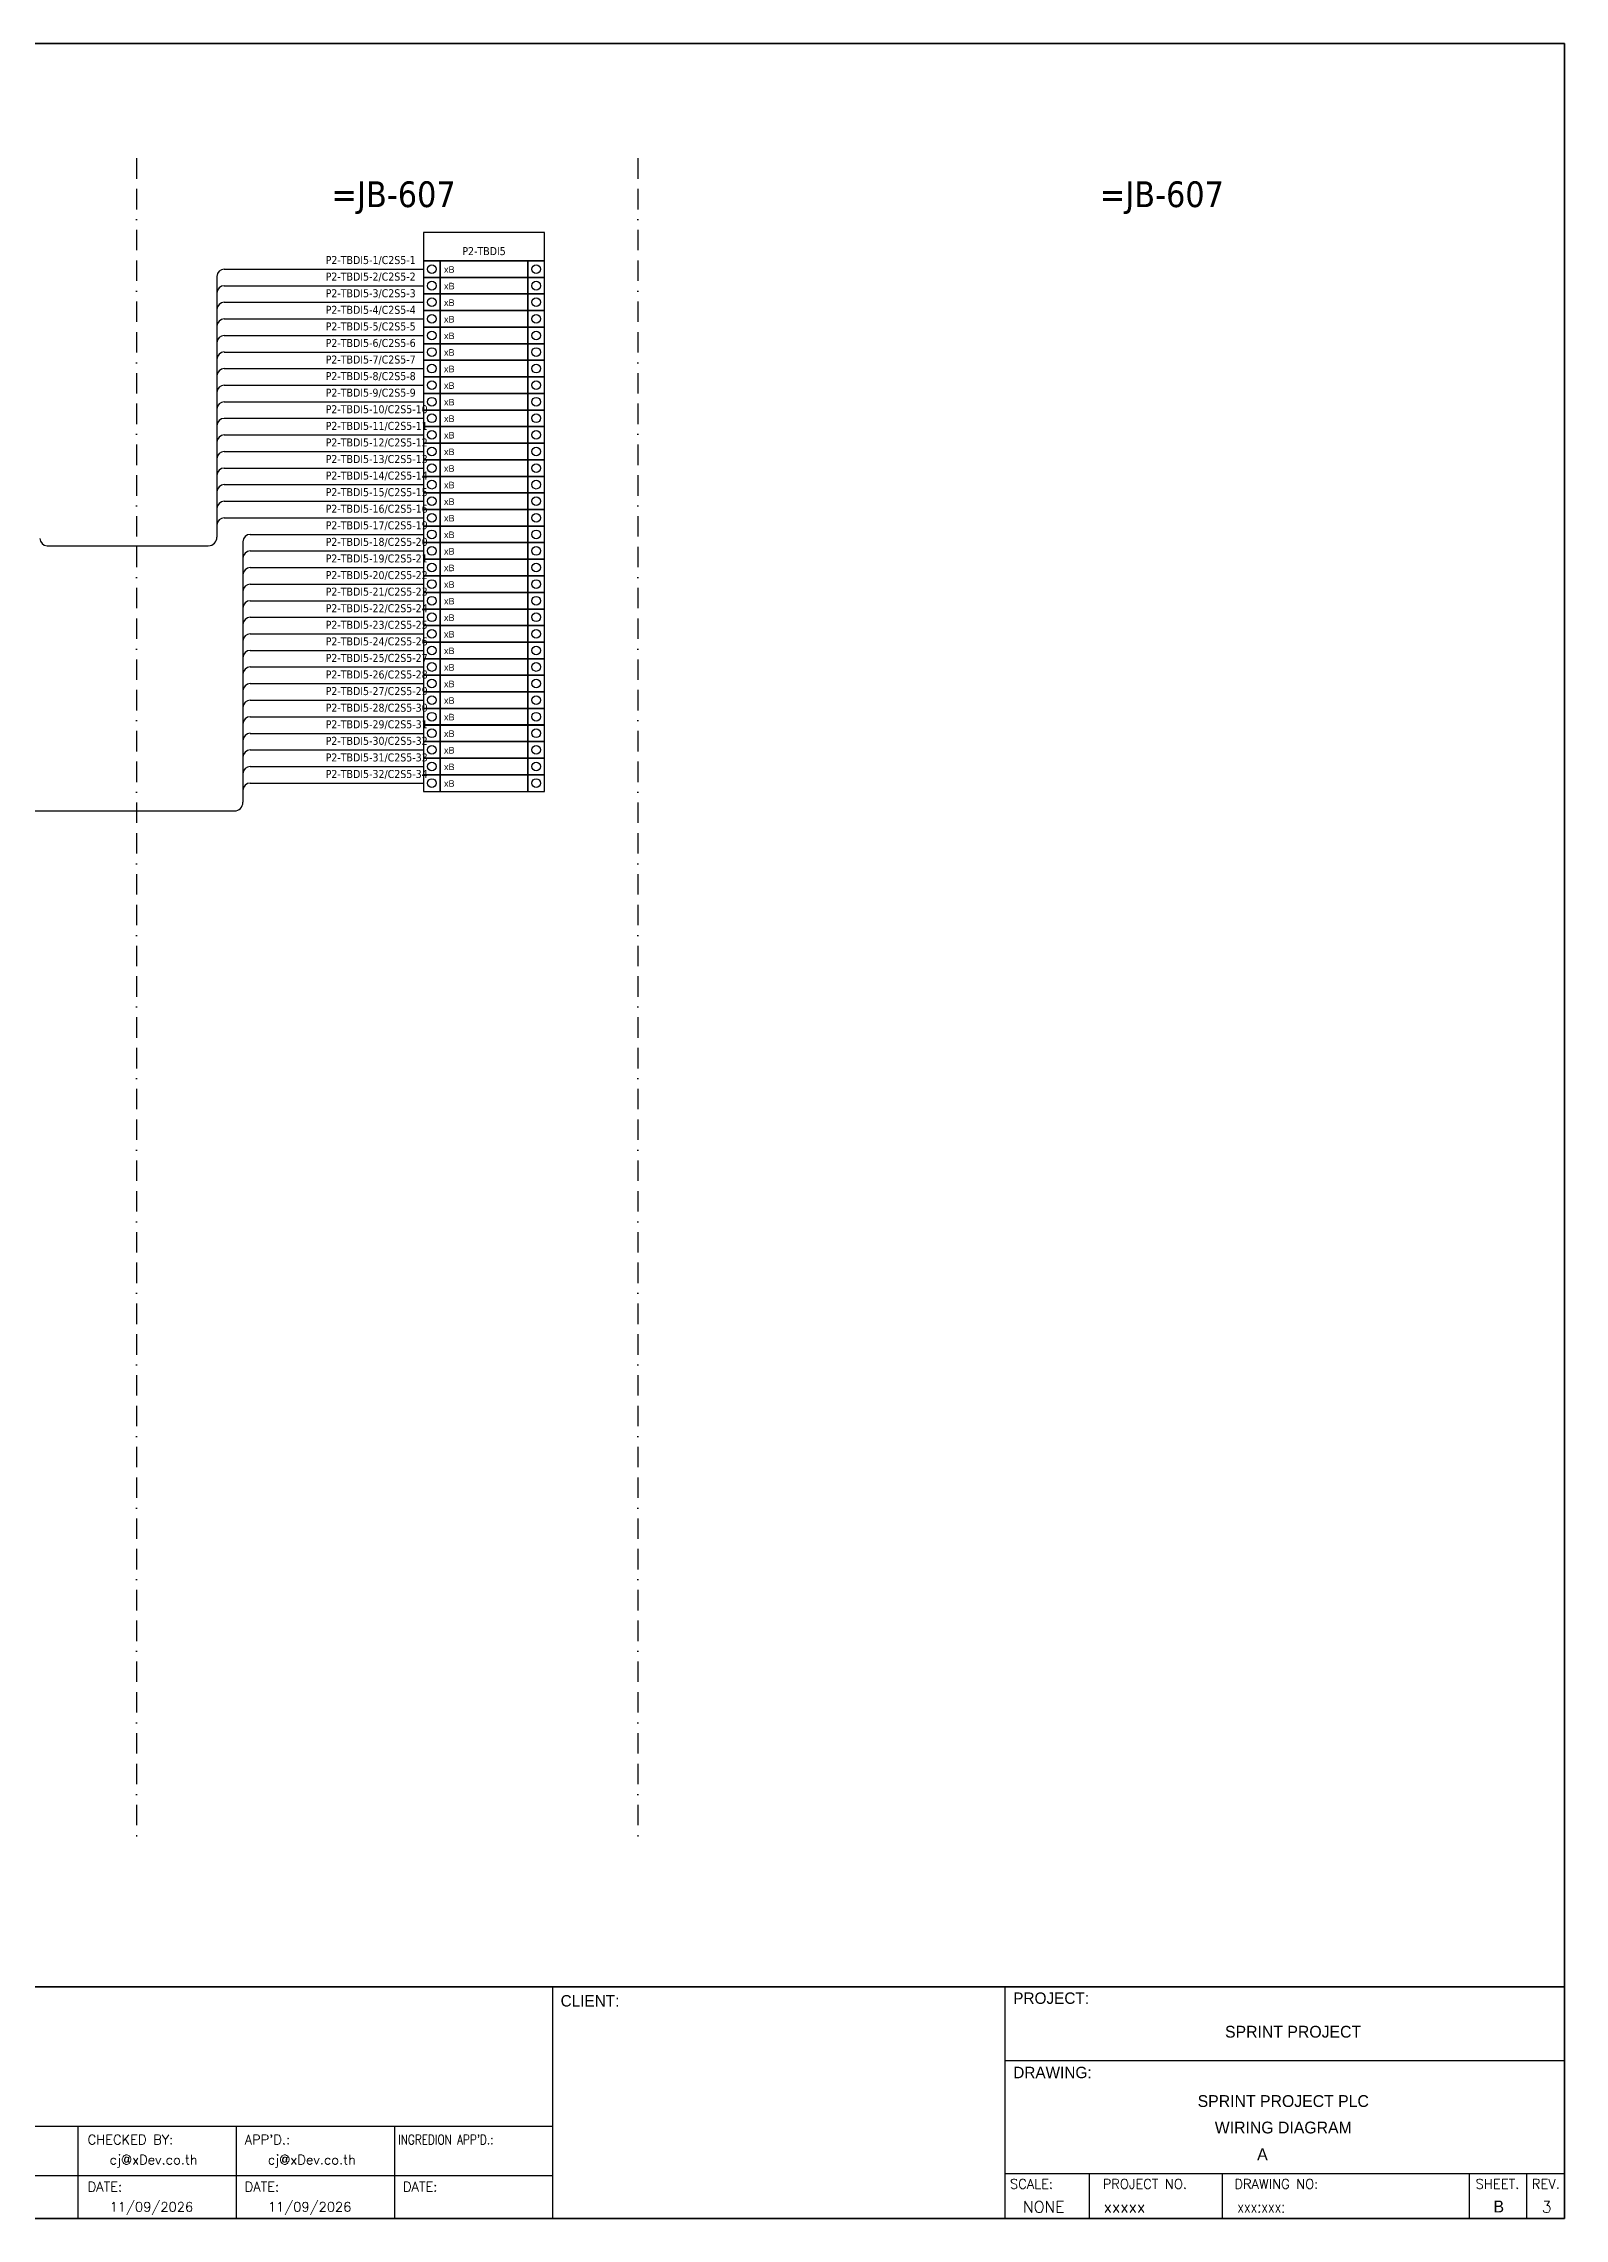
# Model space of a CAD drawing. Header units: millimetres. Extents: x 0 to 54213, y -3004 to 2820.
# Drawn here: x 22969 to 24860, y -3004 to -300 of the extents above; entities that cross this region are included whole.
import ezdxf
from ezdxf.enums import TextEntityAlignment as Align

# ---------------------------------------------------------------- set-up
doc = ezdxf.new("R2010")
doc.units = ezdxf.units.MM
doc.linetypes.add('BORDERX2', pattern=[88.9, 25.4, -12.7, 25.4, -12.7, 0, -12.7])
for name, color, linetype in [('GT_1', 9, 'Continuous'), ('HELPPOINT', 7, 'Continuous'), ('MEMBER', 7, 'Continuous'), ('x01001-FrameArea', 2, 'BORDERX2')]:
    doc.layers.add(name, color=color, linetype=linetype)
doc.layers.add('IE-WIRE', color=7, linetype='Continuous', lineweight=25)
doc.styles.add('HTX11', font='O8111901')
doc.styles.add('ROMANS', font='romans.shx', dxfattribs={"width": 0.85, "height": 25})
doc.styles.get("Standard").update_dxf_attribs({"font": 'arial.ttf'})
doc.styles.add('Tahoma', font='')
doc.styles.get('Tahoma').set_extended_font_data('Tahoma')

# ---------------------------------------------------------------- blocks, each defined once
blk = doc.blocks.new('xTermSingleLayer4')
at = {"color": 7, "ltscale": 25.4}
for points in [[(0, -537), (537, -537), (537, 0), (0, 0)], [(537, -537), (3378, -537), (3378, 0), (537, 0)], [(3378, -537), (3915, -537), (3915, 0), (3378, 0)]]:
    blk.add_lwpolyline(points, close=True, dxfattribs=at)
for centre in [(268, -268), (3647, -268)]:
    blk.add_circle(centre, 141, dxfattribs=at)
blk.add_attdef('TERMINAL_B', (661, -387), '', height=212)

msp = doc.modelspace()

# ---------------------------------------------------------------- linework, layer by layer
at = {"color": 4}
for p, q in [((24268.8, -2948.1), (24268.8, -3004.2)), ((24434.1, -2948.1), (24434.1, -3004.2))]:
    msp.add_line(p, q, dxfattribs=at)
at = {"color": 4, "ltscale": 0.5}
for p, q in [((24741.2, -2948.1), (24741.2, -3004.2)), ((24741.2, -2948.1), (24741.2, -3004.2)), ((24812.4, -2948.1), (24812.4, -3004.2)), ((24812.4, -2948.1), (24812.4, -3004.2))]:
    msp.add_line(p, q, dxfattribs=at)
at = {"color": 4, "ltscale": 25.4}
msp.add_lwpolyline([(23441.4, -570.2), (23591.7, -570.2), (23591.7, -535), (23441.4, -535)], close=True, dxfattribs=at)
at = {"layer": 'GT_1', "color": 4}
for p, q in [((23602.3, -3004.2), (23602.3, -2716.1)), ((24164.6, -3004.2), (24164.6, -2716.1)), ((24164.6, -3004.2), (24164.6, -2716.1)), ((24164.6, -3004.2), (24164.6, -2716.1)), ((23602.3, -2889.9), (22815.3, -2889.9)), ((23012.1, -3004.2), (23012.1, -2889.9)), ((23208.8, -3004.2), (23208.8, -2889.9)), ((23405.6, -3004.2), (23405.6, -2889.9)), ((23602.3, -2951.3), (22815.3, -2951.3)), ((24164.6, -2948.1), (24859.8, -2948.1))]:
    msp.add_line(p, q, dxfattribs=at)
at = {"layer": 'HELPPOINT', "color": 4, "lineweight": 35}
for p, q in [((20966.5, -300), (24859.8, -300)), ((20966.5, -300), (24859.8, -300)), ((24859.8, -300), (24859.8, -3004.2)), ((24859.8, -300), (24859.8, -3004.2)), ((24859.8, -3004.2), (20966.5, -3004.2)), ((24859.8, -3004.2), (20966.5, -3004.2))]:
    msp.add_line(p, q, dxfattribs=at)
at = {"layer": 'HELPPOINT', "color": 4}
for p, q in [((24164.6, -2807.6), (24859.8, -2807.6)), ((24164.6, -2807.6), (24859.8, -2807.6)), ((24164.6, -2948.1), (24859.8, -2948.1))]:
    msp.add_line(p, q, dxfattribs=at)
at = {"layer": 'IE-WIRE', "color": 4, "ltscale": 25.4}
for p, q in [((23184.5, -589.7), (23184.5, -913.6)), ((23193.7, -580.5), (23441.4, -580.5)), ((23193.7, -580.5), (23441.4, -580.5)), ((23193.7, -601.1), (23441.4, -601.1)), ((23193.7, -601.1), (23441.4, -601.1)), ((23193.7, -621.7), (23441.4, -621.7)), ((23193.7, -621.7), (23441.4, -621.7)), ((23193.7, -642.4), (23441.4, -642.4)), ((23193.7, -642.4), (23441.4, -642.4)), ((23193.7, -663), (23441.4, -663)), ((23193.7, -663), (23441.4, -663)), ((23193.7, -683.6), (23441.4, -683.6)), ((23193.7, -683.6), (23441.4, -683.6)), ((23193.7, -704.2), (23441.4, -704.2)), ((23193.7, -704.2), (23441.4, -704.2)), ((23193.7, -724.8), (23441.4, -724.8)), ((23193.7, -724.8), (23441.4, -724.8)), ((23193.7, -745.4), (23441.4, -745.4)), ((23193.7, -745.4), (23441.4, -745.4)), ((23193.7, -766), (23441.4, -766)), ((23193.7, -766), (23441.4, -766)), ((23193.7, -786.6), (23441.4, -786.6)), ((23193.7, -786.6), (23441.4, -786.6)), ((23193.7, -807.3), (23441.4, -807.3)), ((23193.7, -807.3), (23441.4, -807.3)), ((23193.7, -827.9), (23441.4, -827.9)), ((23193.7, -827.9), (23441.4, -827.9)), ((23193.7, -848.5), (23441.4, -848.5)), ((23193.7, -848.5), (23441.4, -848.5)), ((23193.7, -869.1), (23441.4, -869.1)), ((23193.7, -869.1), (23441.4, -869.1)), ((23193.7, -889.7), (23441.4, -889.7)), ((23193.7, -889.7), (23441.4, -889.7)), ((23226, -910.3), (23441.4, -910.3)), ((23226, -910.3), (23441.4, -910.3)), ((23216.9, -919.5), (23216.9, -1243.4)), ((23226, -930.9), (23441.4, -930.9)), ((23226, -930.9), (23441.4, -930.9)), ((23226, -951.5), (23441.4, -951.5)), ((23226, -951.5), (23441.4, -951.5)), ((23226, -972.1), (23441.4, -972.1)), ((23226, -972.1), (23441.4, -972.1)), ((23226, -992.8), (23441.4, -992.8)), ((23226, -992.8), (23441.4, -992.8)), ((23226, -1013.4), (23441.4, -1013.4)), ((23226, -1013.4), (23441.4, -1013.4)), ((23226, -1034), (23441.4, -1034)), ((23226, -1034), (23441.4, -1034)), ((23226, -1054.6), (23441.4, -1054.6)), ((23226, -1054.6), (23441.4, -1054.6)), ((23226, -1075.2), (23441.4, -1075.2)), ((23226, -1075.2), (23441.4, -1075.2)), ((23226, -1095.8), (23441.4, -1095.8)), ((23226, -1095.8), (23441.4, -1095.8)), ((23226, -1116.4), (23441.4, -1116.4)), ((23226, -1116.4), (23441.4, -1116.4)), ((23226, -1137), (23441.4, -1137)), ((23226, -1137), (23441.4, -1137)), ((23226, -1157.7), (23441.4, -1157.7)), ((23226, -1157.7), (23441.4, -1157.7)), ((23226, -1178.3), (23441.4, -1178.3)), ((23226, -1178.3), (23441.4, -1178.3)), ((23226, -1198.9), (23441.4, -1198.9)), ((23226, -1198.9), (23441.4, -1198.9)), ((23226, -1219.5), (23441.4, -1219.5)), ((23226, -1219.5), (23441.4, -1219.5))]:
    msp.add_line(p, q, dxfattribs=at)
at = {"layer": 'IE-WIRE', "color": 4}
for p, q in [((22973.4, -924.4), (23173.8, -924.4)), ((22940.3, -1254.1), (23206.1, -1254.1))]:
    msp.add_line(p, q, dxfattribs=at)
at = {"layer": 'IE-WIRE', "color": 4, "ltscale": 25.4}
for centre, radius, start, end in [((23193.7, -589.7), 9.14, 90, 180), ((23193.7, -610.3), 9.14, 90, 180), ((23193.7, -630.9), 9.14, 90, 180), ((23193.7, -651.5), 9.14, 90, 180), ((23193.7, -672.1), 9.14, 90, 180), ((23193.7, -692.7), 9.14, 90, 180), ((23193.7, -713.3), 9.14, 90, 180), ((23193.7, -733.9), 9.14, 90, 180), ((23193.7, -754.6), 9.14, 90, 180), ((23193.7, -775.2), 9.14, 90, 180), ((23193.7, -795.8), 9.14, 90, 180), ((23193.7, -816.4), 9.14, 90, 180), ((23193.7, -837), 9.14, 90, 180), ((23193.7, -857.6), 9.14, 90, 180), ((23193.7, -878.2), 9.14, 90, 180), ((23193.7, -898.8), 9.14, 90, 180), ((23173.8, -913.6), 10.8, 270, 0), ((23226, -919.5), 9.14, 90, 180), ((23226, -940.1), 9.14, 90, 180), ((23226, -960.7), 9.14, 90, 180), ((23226, -981.3), 9.14, 90, 180), ((23226, -1001.9), 9.14, 90, 180), ((23226, -1022.5), 9.14, 90, 180), ((23226, -1043.1), 9.14, 90, 180), ((23226, -1063.7), 9.14, 90, 180), ((23226, -1084.3), 9.14, 90, 180), ((23226, -1105), 9.14, 90, 180), ((23226, -1125.6), 9.14, 90, 180), ((23226, -1146.2), 9.14, 90, 180), ((23226, -1166.8), 9.14, 90, 180), ((23226, -1187.4), 9.14, 90, 180), ((23226, -1208), 9.14, 90, 180), ((23206.1, -1243.4), 10.8, 270, 0), ((23226, -1228.6), 9.14, 90, 180)]:
    msp.add_arc(centre, radius, start, end, dxfattribs=at)
at = {"layer": 'IE-WIRE', "color": 4}
msp.add_arc((22973.4, -915.4), 8.96, 180, 270, dxfattribs=at)
at = {"layer": 'MEMBER', "color": 4, "lineweight": 35}
msp.add_line((20966.5, -2716.1), (24859.8, -2716.1), dxfattribs=at)
msp.add_line((20966.5, -2716.1), (24859.8, -2716.1), dxfattribs=at)
at = {"layer": 'MEMBER', "color": 4}
for p, q in [((24164.6, -2807.6), (24859.8, -2807.6)), ((24164.6, -2807.6), (24859.8, -2807.6)), ((24164.6, -2948.1), (24859.8, -2948.1)), ((24164.6, -2948.1), (24859.8, -2948.1))]:
    msp.add_line(p, q, dxfattribs=at)
at = {"layer": 'x01001-FrameArea'}
for p, q in [((23084.7, -442.7), (23084.7, -2529.2)), ((23707.8, -442.7), (23707.8, -2529.2))]:
    msp.add_line(p, q, dxfattribs=at)

# ---------------------------------------------------------------- block references
at = {"xscale": 0.0384, "yscale": 0.0384, "zscale": 0.0384}
for p in [(23441.4, -570.2), (23441.4, -590.8), (23441.4, -611.4), (23441.4, -632.1), (23441.4, -652.7), (23441.4, -673.3), (23441.4, -693.9), (23441.4, -714.5), (23441.4, -735.1), (23441.4, -755.7), (23441.4, -776.3), (23441.4, -796.9), (23441.4, -817.6), (23441.4, -838.2), (23441.4, -858.8), (23441.4, -879.4), (23441.4, -900), (23441.4, -920.6), (23441.4, -941.2), (23441.4, -961.8), (23441.4, -982.5), (23441.4, -1003.1), (23441.4, -1023.7), (23441.4, -1044.3), (23441.4, -1064.9), (23441.4, -1085.5), (23441.4, -1106.1), (23441.4, -1126.7), (23441.4, -1147.3), (23441.4, -1168), (23441.4, -1188.6), (23441.4, -1209.2)]:
    msp.add_blockref('xTermSingleLayer4', p, dxfattribs=at).add_auto_attribs({'TERMINAL_B': 'xB'})

# ---------------------------------------------------------------- texts
at = {"color": 2, "style": 'Tahoma'}
for p in [(23404.2, -487.4), (24359.3, -487.4)]:
    msp.add_text('=JB-607', height=32, dxfattribs=at).set_placement(p, align=Align.MIDDLE_CENTER)
at = {"color": 4, "style": 'Tahoma'}
for s, p in [('P2-TBDI5-1/C2S5-1', (23319.7, -574.2)), ('P2-TBDI5-2/C2S5-2', (23319.7, -594.8)), ('P2-TBDI5-3/C2S5-3', (23319.7, -615.5)), ('P2-TBDI5-4/C2S5-4', (23319.7, -636.1)), ('P2-TBDI5-5/C2S5-5', (23319.7, -656.7)), ('P2-TBDI5-6/C2S5-6', (23319.7, -677.3)), ('P2-TBDI5-7/C2S5-7', (23319.7, -697.9)), ('P2-TBDI5-8/C2S5-8', (23319.7, -718.5)), ('P2-TBDI5-9/C2S5-9', (23319.7, -739.1)), ('P2-TBDI5-10/C2S5-10', (23319.7, -759.7)), ('P2-TBDI5-11/C2S5-11', (23319.7, -780.4)), ('P2-TBDI5-12/C2S5-12', (23319.7, -801)), ('P2-TBDI5-13/C2S5-13', (23319.7, -821.6)), ('P2-TBDI5-14/C2S5-14', (23319.7, -842.2)), ('P2-TBDI5-15/C2S5-15', (23319.7, -862.8)), ('P2-TBDI5-16/C2S5-16', (23319.7, -883.4)), ('P2-TBDI5-17/C2S5-19', (23319.7, -904)), ('P2-TBDI5-18/C2S5-20', (23319.7, -924.6)), ('P2-TBDI5-19/C2S5-21', (23319.7, -945.2)), ('P2-TBDI5-20/C2S5-22', (23319.7, -965.9)), ('P2-TBDI5-21/C2S5-23', (23319.7, -986.5)), ('P2-TBDI5-22/C2S5-24', (23319.7, -1007.1)), ('P2-TBDI5-23/C2S5-25', (23319.7, -1027.7)), ('P2-TBDI5-24/C2S5-26', (23319.7, -1048.3)), ('P2-TBDI5-25/C2S5-27', (23319.7, -1068.9)), ('P2-TBDI5-26/C2S5-28', (23319.7, -1089.5)), ('P2-TBDI5-27/C2S5-29', (23319.7, -1110.1)), ('P2-TBDI5-28/C2S5-30', (23319.7, -1130.8)), ('P2-TBDI5-29/C2S5-31', (23319.7, -1151.4)), ('P2-TBDI5-30/C2S5-32', (23319.7, -1172)), ('P2-TBDI5-31/C2S5-33', (23319.7, -1192.6)), ('P2-TBDI5-32/C2S5-34', (23319.7, -1213.2))]:
    msp.add_text(s, height=9.949, dxfattribs=at).set_placement(p)
msp.add_text('P2-TBDI5', height=9.95, dxfattribs=at).set_placement((23516.6, -558.1), align=Align.MIDDLE_CENTER)
at = {"color": 4, "ltscale": 100, "style": 'HTX11'}
for s, p in [('SPRINT PROJECT', (24522.4, -2772)), ('SPRINT PROJECT PLC', (24510.2, -2858.2)), ('WIRING DIAGRAM', (24510.2, -2891.1))]:
    msp.add_text(s, height=14.693, dxfattribs=at).set_placement(p, align=Align.MIDDLE_CENTER)
at = {"style": 'HTX11'}
for tag, text, height, p in [('A', 'A', 14.8, (24484.3, -2924.4)), ('B', 'CHASSIS C2 SLOT 5', 14.821, (24778.1, -2989.3))]:
    msp.add_attdef(tag, text=text, height=height, dxfattribs=at).set_placement(p, align=Align.MIDDLE_CENTER)
at = {"layer": 'GT_1', "color": 4, "style": 'HTX11'}
for s, p in [('CLIENT:', (23611.8, -2740.7)), ('PROJECT:', (24174.5, -2737.4)), ('DRAWING:', (24174.5, -2829.8))]:
    msp.add_text(s, height=14.25, dxfattribs=at).set_placement(p)
at = {"layer": 'MEMBER', "color": 4, "ltscale": 0.8, "style": 'ROMANS'}
for s, height, p in [('CHECKED BY:', 11.875, (23023.8, -2912.1)), ("APP'D.:", 11.88, (23219, -2912.1)), ('cj@xDev.co.th', 11.875, (23051.1, -2937)), ('cj@xDev.co.th', 11.875, (23247.8, -2937)), ('DATE:', 11.88, (23023.8, -2970.6)), ('DATE:', 11.88, (23219, -2970.6)), ('DATE:', 11.88, (23415.8, -2970.6)), ('SCALE:', 11.88, (24170.5, -2967.2)), ('PROJECT NO.', 11.875, (24285.7, -2967.2)), ('DRAWING NO:', 11.875, (24449.4, -2967.2)), ('SHEET.', 12, (24749.2, -2967.2)), ('REV.', 12, (24819.1, -2967.2)), ('11/09/2026', 11.88, (23051.1, -2995.7)), ('11/09/2026', 11.88, (23247.8, -2995.7)), ('NONE', 14.23, (24186.5, -2996.9)), ('xxxxx', 14.23, (24286.9, -2996.9))]:
    msp.add_text(s, height=height, dxfattribs=at).set_placement(p)
at = {"layer": 'MEMBER', "color": 4, "ltscale": 0.8, "style": 'ROMANS', "width": 0.8}
for s, height, p in [("INGREDION APP'D.:", 11.875, (23409.8, -2912.1)), ('xxx:xxx:', 14.23, (24453.1, -2996.9))]:
    msp.add_text(s, height=height, dxfattribs=at).set_placement(p)
at = {"layer": 'MEMBER', "color": 4, "ltscale": 0.8, "style": 'ROMANS'}
msp.add_text('3', height=14.2, dxfattribs=at).set_placement((24837.7, -2996.9), align=Align.CENTER)

doc.saveas('drawing.dxf')
